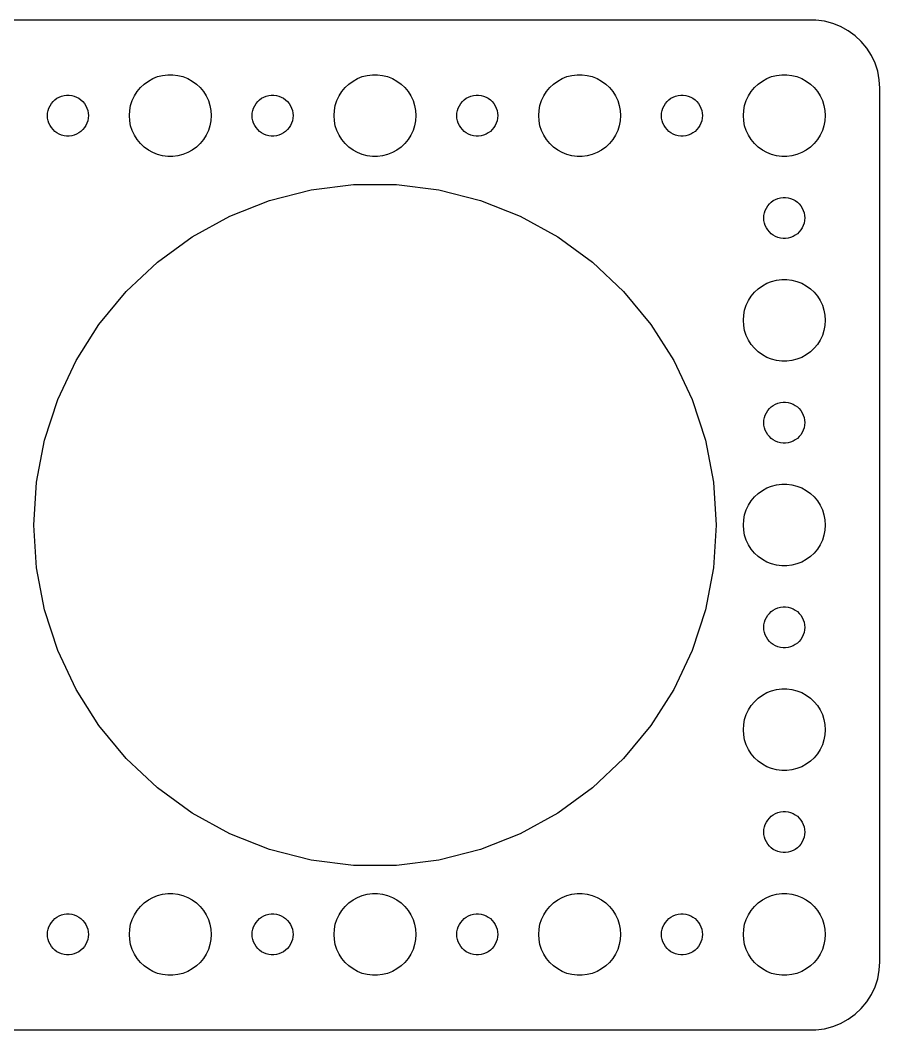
# Model space of a CAD drawing. Header units: metres. Extents: x -120 to 120, y -37 to 37.
# Drawn here: x 56.5 to 119.5, y -37 to 37 of the extents above; entities that cross this region are included whole.
import ezdxf

# ---------------------------------------------------------------- set-up
doc = ezdxf.new("R2010")
doc.units = ezdxf.units.M

msp = doc.modelspace()

# ---------------------------------------------------------------- linework, layer by layer
for p, q in [((114.814, 36.9901), (-114.814, 36.9901)), ((115.437, 36.9114), (114.814, 36.9901)), ((116.045, 36.7553), (115.437, 36.9114)), ((116.629, 36.5241), (116.045, 36.7553)), ((117.179, 36.2216), (116.629, 36.5241)), ((117.687, 35.8526), (117.179, 36.2216)), ((118.145, 35.4227), (117.687, 35.8526)), ((118.545, 34.9389), (118.145, 35.4227)), ((118.882, 34.4088), (118.545, 34.9389)), ((119.149, 33.8406), (118.882, 34.4088)), ((119.343, 33.2434), (119.149, 33.8406)), ((65.8925, 32.533), (66.2227, 32.7145)), ((66.2227, 32.7145), (66.573, 32.8532)), ((66.573, 32.8532), (66.9379, 32.9469)), ((66.9379, 32.9469), (67.3116, 32.9941)), ((67.3116, 32.9941), (67.6884, 32.9941)), ((67.6884, 32.9941), (68.0621, 32.9469)), ((68.0621, 32.9469), (68.427, 32.8532)), ((68.427, 32.8532), (68.7773, 32.7145)), ((68.7773, 32.7145), (69.1075, 32.533)), ((80.8925, 32.533), (81.2227, 32.7145)), ((81.2227, 32.7145), (81.573, 32.8532)), ((81.573, 32.8532), (81.9379, 32.9469)), ((81.9379, 32.9469), (82.3116, 32.9941)), ((82.3116, 32.9941), (82.6884, 32.9941)), ((82.6884, 32.9941), (83.0621, 32.9469)), ((83.0621, 32.9469), (83.427, 32.8532)), ((83.427, 32.8532), (83.7773, 32.7145)), ((83.7773, 32.7145), (84.1075, 32.533)), ((95.8925, 32.533), (96.2227, 32.7145)), ((96.2227, 32.7145), (96.573, 32.8532)), ((96.573, 32.8532), (96.9379, 32.9469)), ((96.9379, 32.9469), (97.3116, 32.9941)), ((97.3116, 32.9941), (97.6884, 32.9941)), ((97.6884, 32.9941), (98.0621, 32.9469)), ((98.0621, 32.9469), (98.427, 32.8532)), ((98.427, 32.8532), (98.7773, 32.7145)), ((98.7773, 32.7145), (99.1075, 32.533)), ((110.893, 32.533), (111.223, 32.7145)), ((111.223, 32.7145), (111.573, 32.8532)), ((111.573, 32.8532), (111.938, 32.9469)), ((111.938, 32.9469), (112.312, 32.9941)), ((112.312, 32.9941), (112.688, 32.9941)), ((112.688, 32.9941), (113.062, 32.9469)), ((113.062, 32.9469), (113.427, 32.8532)), ((113.427, 32.8532), (113.777, 32.7145)), ((113.777, 32.7145), (114.107, 32.533)), ((119.461, 32.6267), (119.343, 33.2434)), ((119.5, 32), (119.461, 32.6267)), ((65.073, 31.7634), (65.3131, 32.0536)), ((65.3131, 32.0536), (65.5877, 32.3115)), ((65.5877, 32.3115), (65.8925, 32.533)), ((69.1075, 32.533), (69.4123, 32.3115)), ((69.4123, 32.3115), (69.6869, 32.0536)), ((69.6869, 32.0536), (69.927, 31.7634)), ((80.073, 31.7634), (80.3131, 32.0536)), ((80.3131, 32.0536), (80.5877, 32.3115)), ((80.5877, 32.3115), (80.8925, 32.533)), ((84.1075, 32.533), (84.4123, 32.3115)), ((84.4123, 32.3115), (84.6869, 32.0536)), ((84.6869, 32.0536), (84.927, 31.7634)), ((95.073, 31.7634), (95.3131, 32.0536)), ((95.3131, 32.0536), (95.5877, 32.3115)), ((95.5877, 32.3115), (95.8925, 32.533)), ((99.1075, 32.533), (99.4123, 32.3115)), ((99.4123, 32.3115), (99.6869, 32.0536)), ((99.6869, 32.0536), (99.927, 31.7634)), ((110.073, 31.7634), (110.313, 32.0536)), ((110.313, 32.0536), (110.588, 32.3115)), ((110.588, 32.3115), (110.893, 32.533)), ((114.107, 32.533), (114.412, 32.3115)), ((114.412, 32.3115), (114.687, 32.0536)), ((114.687, 32.0536), (114.927, 31.7634)), ((119.5, -32), (119.5, 32)), ((58.9065, 31.0268), (59.0439, 31.1558)), ((59.0439, 31.1558), (59.1963, 31.2665)), ((59.1963, 31.2665), (59.3613, 31.3572)), ((59.3613, 31.3572), (59.5365, 31.4266)), ((59.5365, 31.4266), (59.7189, 31.4734)), ((59.7189, 31.4734), (59.9058, 31.497)), ((59.9058, 31.497), (60.0942, 31.497)), ((60.0942, 31.497), (60.2811, 31.4734)), ((60.2811, 31.4734), (60.4635, 31.4266)), ((60.4635, 31.4266), (60.6387, 31.3572)), ((60.6387, 31.3572), (60.8037, 31.2665)), ((60.8037, 31.2665), (60.9561, 31.1558)), ((60.9561, 31.1558), (61.0934, 31.0268)), ((64.5943, 30.7461), (64.7107, 31.1044)), ((64.7107, 31.1044), (64.8711, 31.4453)), ((64.8711, 31.4453), (65.073, 31.7634)), ((69.927, 31.7634), (70.1289, 31.4453)), ((70.1289, 31.4453), (70.2893, 31.1044)), ((70.2893, 31.1044), (70.4057, 30.7461)), ((73.9065, 31.0268), (74.0439, 31.1558)), ((74.0439, 31.1558), (74.1963, 31.2665)), ((74.1963, 31.2665), (74.3613, 31.3572)), ((74.3613, 31.3572), (74.5365, 31.4266)), ((74.5365, 31.4266), (74.7189, 31.4734)), ((74.7189, 31.4734), (74.9058, 31.497)), ((74.9058, 31.497), (75.0942, 31.497)), ((75.0942, 31.497), (75.2811, 31.4734)), ((75.2811, 31.4734), (75.4635, 31.4266)), ((75.4635, 31.4266), (75.6387, 31.3572)), ((75.6387, 31.3572), (75.8037, 31.2665)), ((75.8037, 31.2665), (75.9561, 31.1558)), ((75.9561, 31.1558), (76.0934, 31.0268)), ((79.5943, 30.7461), (79.7107, 31.1044)), ((79.7107, 31.1044), (79.8711, 31.4453)), ((79.8711, 31.4453), (80.073, 31.7634)), ((84.927, 31.7634), (85.1289, 31.4453)), ((85.1289, 31.4453), (85.2893, 31.1044)), ((85.2893, 31.1044), (85.4057, 30.7461)), ((88.9065, 31.0268), (89.0439, 31.1558)), ((89.0439, 31.1558), (89.1963, 31.2665)), ((89.1963, 31.2665), (89.3613, 31.3572)), ((89.3613, 31.3572), (89.5365, 31.4266)), ((89.5365, 31.4266), (89.7189, 31.4734)), ((89.7189, 31.4734), (89.9058, 31.497)), ((89.9058, 31.497), (90.0942, 31.497)), ((90.0942, 31.497), (90.2811, 31.4734)), ((90.2811, 31.4734), (90.4635, 31.4266)), ((90.4635, 31.4266), (90.6387, 31.3572)), ((90.6387, 31.3572), (90.8037, 31.2665)), ((90.8037, 31.2665), (90.9561, 31.1558)), ((90.9561, 31.1558), (91.0934, 31.0268)), ((94.5943, 30.7461), (94.7107, 31.1044)), ((94.7107, 31.1044), (94.8711, 31.4453)), ((94.8711, 31.4453), (95.073, 31.7634)), ((99.927, 31.7634), (100.129, 31.4453)), ((100.129, 31.4453), (100.289, 31.1044)), ((100.289, 31.1044), (100.406, 30.7461)), ((103.907, 31.0268), (104.044, 31.1558)), ((104.044, 31.1558), (104.196, 31.2665)), ((104.196, 31.2665), (104.361, 31.3572)), ((104.361, 31.3572), (104.536, 31.4266)), ((104.536, 31.4266), (104.719, 31.4734)), ((104.719, 31.4734), (104.906, 31.497)), ((104.906, 31.497), (105.094, 31.497)), ((105.094, 31.497), (105.281, 31.4734)), ((105.281, 31.4734), (105.464, 31.4266)), ((105.464, 31.4266), (105.639, 31.3572)), ((105.639, 31.3572), (105.804, 31.2665)), ((105.804, 31.2665), (105.956, 31.1558)), ((105.956, 31.1558), (106.093, 31.0268)), ((109.594, 30.7461), (109.711, 31.1044)), ((109.711, 31.1044), (109.871, 31.4453)), ((109.871, 31.4453), (110.073, 31.7634)), ((114.927, 31.7634), (115.129, 31.4453)), ((115.129, 31.4453), (115.289, 31.1044)), ((115.289, 31.1044), (115.406, 30.7461)), ((58.5118, 30.188), (58.5471, 30.373)), ((58.5471, 30.373), (58.6053, 30.5522)), ((58.6053, 30.5522), (58.6855, 30.7226)), ((58.6855, 30.7226), (58.7865, 30.8817)), ((58.7865, 30.8817), (58.9065, 31.0268)), ((61.0934, 31.0268), (61.2135, 30.8817)), ((61.2135, 30.8817), (61.3145, 30.7226)), ((61.3145, 30.7226), (61.3947, 30.5522)), ((61.3947, 30.5522), (61.4529, 30.373)), ((61.4529, 30.373), (61.4882, 30.188)), ((64.5, 30), (64.5237, 30.376)), ((64.5237, 30.376), (64.5943, 30.7461)), ((70.4057, 30.7461), (70.4763, 30.376)), ((70.4763, 30.376), (70.5, 30)), ((73.5118, 30.188), (73.5471, 30.373)), ((73.5471, 30.373), (73.6053, 30.5522)), ((73.6053, 30.5522), (73.6855, 30.7226)), ((73.6855, 30.7226), (73.7865, 30.8817)), ((73.7865, 30.8817), (73.9065, 31.0268)), ((76.0934, 31.0268), (76.2135, 30.8817)), ((76.2135, 30.8817), (76.3145, 30.7226)), ((76.3145, 30.7226), (76.3947, 30.5522)), ((76.3947, 30.5522), (76.4529, 30.373)), ((76.4529, 30.373), (76.4882, 30.188)), ((79.5, 30), (79.5237, 30.376)), ((79.5237, 30.376), (79.5943, 30.7461)), ((85.4057, 30.7461), (85.4763, 30.376)), ((85.4763, 30.376), (85.5, 30)), ((88.5118, 30.188), (88.5471, 30.373)), ((88.5471, 30.373), (88.6053, 30.5522)), ((88.6053, 30.5522), (88.6855, 30.7226)), ((88.6855, 30.7226), (88.7865, 30.8817)), ((88.7865, 30.8817), (88.9065, 31.0268)), ((91.0934, 31.0268), (91.2135, 30.8817)), ((91.2135, 30.8817), (91.3145, 30.7226)), ((91.3145, 30.7226), (91.3947, 30.5522)), ((91.3947, 30.5522), (91.4529, 30.373)), ((91.4529, 30.373), (91.4882, 30.188)), ((94.5, 30), (94.5237, 30.376)), ((94.5237, 30.376), (94.5943, 30.7461)), ((100.406, 30.7461), (100.476, 30.376)), ((100.476, 30.376), (100.5, 30)), ((103.512, 30.188), (103.547, 30.373)), ((103.547, 30.373), (103.605, 30.5522)), ((103.605, 30.5522), (103.686, 30.7226)), ((103.686, 30.7226), (103.786, 30.8817)), ((103.786, 30.8817), (103.907, 31.0268)), ((106.093, 31.0268), (106.214, 30.8817)), ((106.214, 30.8817), (106.314, 30.7226)), ((106.314, 30.7226), (106.395, 30.5522)), ((106.395, 30.5522), (106.453, 30.373)), ((106.453, 30.373), (106.488, 30.188)), ((109.5, 30), (109.524, 30.376)), ((109.524, 30.376), (109.594, 30.7461)), ((115.406, 30.7461), (115.476, 30.376)), ((115.476, 30.376), (115.5, 30)), ((58.5, 30), (58.5118, 30.188)), ((58.5118, 29.812), (58.5, 30)), ((58.5471, 29.627), (58.5118, 29.812)), ((58.6053, 29.4478), (58.5471, 29.627)), ((61.4529, 29.627), (61.3947, 29.4478)), ((61.4882, 29.812), (61.4529, 29.627)), ((61.4882, 30.188), (61.5, 30)), ((61.5, 30), (61.4882, 29.812)), ((64.5237, 29.624), (64.5, 30)), ((64.5943, 29.2539), (64.5237, 29.624)), ((70.4763, 29.624), (70.4057, 29.2539)), ((70.5, 30), (70.4763, 29.624)), ((73.5, 30), (73.5118, 30.188)), ((73.5118, 29.812), (73.5, 30)), ((73.5471, 29.627), (73.5118, 29.812)), ((73.6053, 29.4478), (73.5471, 29.627)), ((76.4529, 29.627), (76.3947, 29.4478)), ((76.4882, 29.812), (76.4529, 29.627)), ((76.4882, 30.188), (76.5, 30)), ((76.5, 30), (76.4882, 29.812)), ((79.5237, 29.624), (79.5, 30)), ((79.5943, 29.2539), (79.5237, 29.624)), ((85.4763, 29.624), (85.4057, 29.2539)), ((85.5, 30), (85.4763, 29.624)), ((88.5, 30), (88.5118, 30.188)), ((88.5118, 29.812), (88.5, 30)), ((88.5471, 29.627), (88.5118, 29.812)), ((88.6053, 29.4478), (88.5471, 29.627)), ((91.4529, 29.627), (91.3947, 29.4478)), ((91.4882, 29.812), (91.4529, 29.627)), ((91.4882, 30.188), (91.5, 30)), ((91.5, 30), (91.4882, 29.812)), ((94.5237, 29.624), (94.5, 30)), ((94.5943, 29.2539), (94.5237, 29.624)), ((100.476, 29.624), (100.406, 29.2539)), ((100.5, 30), (100.476, 29.624)), ((103.5, 30), (103.512, 30.188)), ((103.512, 29.812), (103.5, 30)), ((103.547, 29.627), (103.512, 29.812)), ((103.605, 29.4478), (103.547, 29.627)), ((106.453, 29.627), (106.395, 29.4478)), ((106.488, 29.812), (106.453, 29.627)), ((106.488, 30.188), (106.5, 30)), ((106.5, 30), (106.488, 29.812)), ((109.524, 29.624), (109.5, 30)), ((109.594, 29.2539), (109.524, 29.624)), ((115.476, 29.624), (115.406, 29.2539)), ((115.5, 30), (115.476, 29.624)), ((58.6855, 29.2774), (58.6053, 29.4478)), ((58.7865, 29.1183), (58.6855, 29.2774)), ((58.9065, 28.9732), (58.7865, 29.1183)), ((59.0439, 28.8442), (58.9065, 28.9732)), ((61.0934, 28.9732), (60.9561, 28.8442)), ((61.2135, 29.1183), (61.0934, 28.9732)), ((61.3145, 29.2774), (61.2135, 29.1183)), ((61.3947, 29.4478), (61.3145, 29.2774)), ((64.7107, 28.8956), (64.5943, 29.2539)), ((64.8711, 28.5547), (64.7107, 28.8956)), ((70.2893, 28.8956), (70.1289, 28.5547)), ((70.4057, 29.2539), (70.2893, 28.8956)), ((73.6855, 29.2774), (73.6053, 29.4478)), ((73.7865, 29.1183), (73.6855, 29.2774)), ((73.9065, 28.9732), (73.7865, 29.1183)), ((74.0439, 28.8442), (73.9065, 28.9732)), ((76.0934, 28.9732), (75.9561, 28.8442)), ((76.2135, 29.1183), (76.0934, 28.9732)), ((76.3145, 29.2774), (76.2135, 29.1183)), ((76.3947, 29.4478), (76.3145, 29.2774)), ((79.7107, 28.8956), (79.5943, 29.2539)), ((79.8711, 28.5547), (79.7107, 28.8956)), ((85.2893, 28.8956), (85.1289, 28.5547)), ((85.4057, 29.2539), (85.2893, 28.8956)), ((88.6855, 29.2774), (88.6053, 29.4478)), ((88.7865, 29.1183), (88.6855, 29.2774)), ((88.9065, 28.9732), (88.7865, 29.1183)), ((89.0439, 28.8442), (88.9065, 28.9732)), ((91.0934, 28.9732), (90.9561, 28.8442)), ((91.2135, 29.1183), (91.0934, 28.9732)), ((91.3145, 29.2774), (91.2135, 29.1183)), ((91.3947, 29.4478), (91.3145, 29.2774)), ((94.7107, 28.8956), (94.5943, 29.2539)), ((94.8711, 28.5547), (94.7107, 28.8956)), ((100.289, 28.8956), (100.129, 28.5547)), ((100.406, 29.2539), (100.289, 28.8956)), ((103.686, 29.2774), (103.605, 29.4478)), ((103.786, 29.1183), (103.686, 29.2774)), ((103.907, 28.9732), (103.786, 29.1183)), ((104.044, 28.8442), (103.907, 28.9732)), ((106.093, 28.9732), (105.956, 28.8442)), ((106.214, 29.1183), (106.093, 28.9732)), ((106.314, 29.2774), (106.214, 29.1183)), ((106.395, 29.4478), (106.314, 29.2774)), ((109.711, 28.8956), (109.594, 29.2539)), ((109.871, 28.5547), (109.711, 28.8956)), ((115.289, 28.8956), (115.129, 28.5547)), ((115.406, 29.2539), (115.289, 28.8956)), ((59.1963, 28.7335), (59.0439, 28.8442)), ((59.3613, 28.6427), (59.1963, 28.7335)), ((59.5365, 28.5734), (59.3613, 28.6427)), ((59.7189, 28.5266), (59.5365, 28.5734)), ((59.9058, 28.503), (59.7189, 28.5266)), ((60.0942, 28.503), (59.9058, 28.503)), ((60.2811, 28.5266), (60.0942, 28.503)), ((60.4635, 28.5734), (60.2811, 28.5266)), ((60.6387, 28.6427), (60.4635, 28.5734)), ((60.8037, 28.7335), (60.6387, 28.6427)), ((60.9561, 28.8442), (60.8037, 28.7335)), ((65.073, 28.2366), (64.8711, 28.5547)), ((65.3131, 27.9464), (65.073, 28.2366)), ((69.927, 28.2366), (69.6869, 27.9464)), ((70.1289, 28.5547), (69.927, 28.2366)), ((74.1963, 28.7335), (74.0439, 28.8442)), ((74.3613, 28.6427), (74.1963, 28.7335)), ((74.5365, 28.5734), (74.3613, 28.6427)), ((74.7189, 28.5266), (74.5365, 28.5734)), ((74.9058, 28.503), (74.7189, 28.5266)), ((75.0942, 28.503), (74.9058, 28.503)), ((75.2811, 28.5266), (75.0942, 28.503)), ((75.4635, 28.5734), (75.2811, 28.5266)), ((75.6387, 28.6427), (75.4635, 28.5734)), ((75.8037, 28.7335), (75.6387, 28.6427)), ((75.9561, 28.8442), (75.8037, 28.7335)), ((80.073, 28.2366), (79.8711, 28.5547)), ((80.3131, 27.9464), (80.073, 28.2366)), ((84.927, 28.2366), (84.6869, 27.9464)), ((85.1289, 28.5547), (84.927, 28.2366)), ((89.1963, 28.7335), (89.0439, 28.8442)), ((89.3613, 28.6427), (89.1963, 28.7335)), ((89.5365, 28.5734), (89.3613, 28.6427)), ((89.7189, 28.5266), (89.5365, 28.5734)), ((89.9058, 28.503), (89.7189, 28.5266)), ((90.0942, 28.503), (89.9058, 28.503)), ((90.2811, 28.5266), (90.0942, 28.503)), ((90.4635, 28.5734), (90.2811, 28.5266)), ((90.6387, 28.6427), (90.4635, 28.5734)), ((90.8037, 28.7335), (90.6387, 28.6427)), ((90.9561, 28.8442), (90.8037, 28.7335)), ((95.073, 28.2366), (94.8711, 28.5547)), ((95.3131, 27.9464), (95.073, 28.2366)), ((99.927, 28.2366), (99.6869, 27.9464)), ((100.129, 28.5547), (99.927, 28.2366)), ((104.196, 28.7335), (104.044, 28.8442)), ((104.361, 28.6427), (104.196, 28.7335)), ((104.536, 28.5734), (104.361, 28.6427)), ((104.719, 28.5266), (104.536, 28.5734)), ((104.906, 28.503), (104.719, 28.5266)), ((105.094, 28.503), (104.906, 28.503)), ((105.281, 28.5266), (105.094, 28.503)), ((105.464, 28.5734), (105.281, 28.5266)), ((105.639, 28.6427), (105.464, 28.5734)), ((105.804, 28.7335), (105.639, 28.6427)), ((105.956, 28.8442), (105.804, 28.7335)), ((110.073, 28.2366), (109.871, 28.5547)), ((110.313, 27.9464), (110.073, 28.2366)), ((114.927, 28.2366), (114.687, 27.9464)), ((115.129, 28.5547), (114.927, 28.2366)), ((65.5877, 27.6884), (65.3131, 27.9464)), ((65.8925, 27.467), (65.5877, 27.6884)), ((66.2227, 27.2855), (65.8925, 27.467)), ((69.1075, 27.467), (68.7773, 27.2855)), ((69.4123, 27.6884), (69.1075, 27.467)), ((69.6869, 27.9464), (69.4123, 27.6884)), ((80.5877, 27.6884), (80.3131, 27.9464)), ((80.8925, 27.467), (80.5877, 27.6884)), ((81.2227, 27.2855), (80.8925, 27.467)), ((84.1075, 27.467), (83.7773, 27.2855)), ((84.4123, 27.6884), (84.1075, 27.467)), ((84.6869, 27.9464), (84.4123, 27.6884)), ((95.5877, 27.6884), (95.3131, 27.9464)), ((95.8925, 27.467), (95.5877, 27.6884)), ((96.2227, 27.2855), (95.8925, 27.467)), ((99.1075, 27.467), (98.7773, 27.2855)), ((99.4123, 27.6884), (99.1075, 27.467)), ((99.6869, 27.9464), (99.4123, 27.6884)), ((110.588, 27.6884), (110.313, 27.9464)), ((110.893, 27.467), (110.588, 27.6884)), ((111.223, 27.2855), (110.893, 27.467)), ((114.107, 27.467), (113.777, 27.2855)), ((114.412, 27.6884), (114.107, 27.467)), ((114.687, 27.9464), (114.412, 27.6884)), ((66.573, 27.1468), (66.2227, 27.2855)), ((66.9379, 27.0531), (66.573, 27.1468)), ((67.3116, 27.0059), (66.9379, 27.0531)), ((67.6884, 27.0059), (67.3116, 27.0059)), ((68.0621, 27.0531), (67.6884, 27.0059)), ((68.427, 27.1468), (68.0621, 27.0531)), ((68.7773, 27.2855), (68.427, 27.1468)), ((81.573, 27.1468), (81.2227, 27.2855)), ((81.9379, 27.0531), (81.573, 27.1468)), ((82.3116, 27.0059), (81.9379, 27.0531)), ((82.6884, 27.0059), (82.3116, 27.0059)), ((83.0621, 27.0531), (82.6884, 27.0059)), ((83.427, 27.1468), (83.0621, 27.0531)), ((83.7773, 27.2855), (83.427, 27.1468)), ((96.573, 27.1468), (96.2227, 27.2855)), ((96.9379, 27.0531), (96.573, 27.1468)), ((97.3116, 27.0059), (96.9379, 27.0531)), ((97.6884, 27.0059), (97.3116, 27.0059)), ((98.0621, 27.0531), (97.6884, 27.0059)), ((98.427, 27.1468), (98.0621, 27.0531)), ((98.7773, 27.2855), (98.427, 27.1468)), ((111.573, 27.1468), (111.223, 27.2855)), ((111.938, 27.0531), (111.573, 27.1468)), ((112.312, 27.0059), (111.938, 27.0531)), ((112.688, 27.0059), (112.312, 27.0059)), ((113.062, 27.0531), (112.688, 27.0059)), ((113.427, 27.1468), (113.062, 27.0531)), ((113.777, 27.2855), (113.427, 27.1468)), ((74.7746, 23.7764), (77.8155, 24.5572)), ((77.8155, 24.5572), (80.9302, 24.9507)), ((80.9302, 24.9507), (84.0698, 24.9507)), ((84.0698, 24.9507), (87.1845, 24.5572)), ((87.1845, 24.5572), (90.2254, 23.7764)), ((71.8555, 22.6207), (74.7746, 23.7764)), ((90.2254, 23.7764), (93.1445, 22.6207)), ((111.544, 23.6558), (111.696, 23.7665)), ((111.696, 23.7665), (111.861, 23.8572)), ((111.861, 23.8572), (112.036, 23.9266)), ((112.036, 23.9266), (112.219, 23.9734)), ((112.219, 23.9734), (112.406, 23.997)), ((112.406, 23.997), (112.594, 23.997)), ((112.594, 23.997), (112.781, 23.9734)), ((112.781, 23.9734), (112.964, 23.9266)), ((112.964, 23.9266), (113.139, 23.8572)), ((113.139, 23.8572), (113.304, 23.7665)), ((113.304, 23.7665), (113.456, 23.6558)), ((111.047, 22.873), (111.105, 23.0522)), ((111.105, 23.0522), (111.186, 23.2226)), ((111.186, 23.2226), (111.286, 23.3817)), ((111.286, 23.3817), (111.407, 23.5268)), ((111.407, 23.5268), (111.544, 23.6558)), ((113.456, 23.6558), (113.593, 23.5268)), ((113.593, 23.5268), (113.714, 23.3817)), ((113.714, 23.3817), (113.814, 23.2226)), ((113.814, 23.2226), (113.895, 23.0522)), ((113.895, 23.0522), (113.953, 22.873)), ((69.1043, 21.1082), (71.8555, 22.6207)), ((93.1445, 22.6207), (95.8957, 21.1082)), ((111, 22.5), (111.012, 22.688)), ((111.012, 22.312), (111, 22.5)), ((111.012, 22.688), (111.047, 22.873)), ((111.047, 22.127), (111.012, 22.312)), ((113.953, 22.873), (113.988, 22.688)), ((113.988, 22.312), (113.953, 22.127)), ((113.988, 22.688), (114, 22.5)), ((114, 22.5), (113.988, 22.312)), ((111.105, 21.9478), (111.047, 22.127)), ((111.186, 21.7774), (111.105, 21.9478)), ((111.286, 21.6183), (111.186, 21.7774)), ((111.407, 21.4732), (111.286, 21.6183)), ((111.544, 21.3442), (111.407, 21.4732)), ((113.593, 21.4732), (113.456, 21.3442)), ((113.714, 21.6183), (113.593, 21.4732)), ((113.814, 21.7774), (113.714, 21.6183)), ((113.895, 21.9478), (113.814, 21.7774)), ((113.953, 22.127), (113.895, 21.9478)), ((66.5644, 19.2628), (69.1043, 21.1082)), ((95.8957, 21.1082), (98.4356, 19.2628)), ((111.696, 21.2335), (111.544, 21.3442)), ((111.861, 21.1427), (111.696, 21.2335)), ((112.036, 21.0734), (111.861, 21.1427)), ((112.219, 21.0266), (112.036, 21.0734)), ((112.406, 21.003), (112.219, 21.0266)), ((112.594, 21.003), (112.406, 21.003)), ((112.781, 21.0266), (112.594, 21.003)), ((112.964, 21.0734), (112.781, 21.0266)), ((113.139, 21.1427), (112.964, 21.0734)), ((113.304, 21.2335), (113.139, 21.1427)), ((113.456, 21.3442), (113.304, 21.2335)), ((64.2758, 17.1137), (66.5644, 19.2628)), ((98.4356, 19.2628), (100.724, 17.1137)), ((111.223, 17.7145), (111.573, 17.8532)), ((111.573, 17.8532), (111.938, 17.9469)), ((111.938, 17.9469), (112.312, 17.9941)), ((112.312, 17.9941), (112.688, 17.9941)), ((112.688, 17.9941), (113.062, 17.9469)), ((113.062, 17.9469), (113.427, 17.8532)), ((113.427, 17.8532), (113.777, 17.7145)), ((62.2746, 14.6946), (64.2758, 17.1137)), ((100.724, 17.1137), (102.725, 14.6946)), ((110.073, 16.7634), (110.313, 17.0536)), ((110.313, 17.0536), (110.588, 17.3115)), ((110.588, 17.3115), (110.893, 17.533)), ((110.893, 17.533), (111.223, 17.7145)), ((113.777, 17.7145), (114.107, 17.533)), ((114.107, 17.533), (114.412, 17.3115)), ((114.412, 17.3115), (114.687, 17.0536)), ((114.687, 17.0536), (114.927, 16.7634)), ((109.711, 16.1044), (109.871, 16.4453)), ((109.871, 16.4453), (110.073, 16.7634)), ((114.927, 16.7634), (115.129, 16.4453)), ((115.129, 16.4453), (115.289, 16.1044)), ((109.524, 15.376), (109.594, 15.7461)), ((109.594, 15.7461), (109.711, 16.1044)), ((115.289, 16.1044), (115.406, 15.7461)), ((115.406, 15.7461), (115.476, 15.376)), ((109.5, 15), (109.524, 15.376)), ((109.524, 14.624), (109.5, 15)), ((115.476, 15.376), (115.5, 15)), ((115.5, 15), (115.476, 14.624)), ((60.5923, 12.0438), (62.2746, 14.6946)), ((102.725, 14.6946), (104.408, 12.0438)), ((109.594, 14.2539), (109.524, 14.624)), ((109.711, 13.8956), (109.594, 14.2539)), ((115.406, 14.2539), (115.289, 13.8956)), ((115.476, 14.624), (115.406, 14.2539)), ((109.871, 13.5547), (109.711, 13.8956)), ((110.073, 13.2366), (109.871, 13.5547)), ((115.129, 13.5547), (114.927, 13.2366)), ((115.289, 13.8956), (115.129, 13.5547)), ((110.313, 12.9464), (110.073, 13.2366)), ((110.588, 12.6884), (110.313, 12.9464)), ((110.893, 12.467), (110.588, 12.6884)), ((114.412, 12.6884), (114.107, 12.467)), ((114.687, 12.9464), (114.412, 12.6884)), ((114.927, 13.2366), (114.687, 12.9464)), ((59.2556, 9.20311), (60.5923, 12.0438)), ((104.408, 12.0438), (105.744, 9.20311)), ((111.223, 12.2855), (110.893, 12.467)), ((111.573, 12.1468), (111.223, 12.2855)), ((111.938, 12.0531), (111.573, 12.1468)), ((112.312, 12.0059), (111.938, 12.0531)), ((112.688, 12.0059), (112.312, 12.0059)), ((113.062, 12.0531), (112.688, 12.0059)), ((113.427, 12.1468), (113.062, 12.0531)), ((113.777, 12.2855), (113.427, 12.1468)), ((114.107, 12.467), (113.777, 12.2855)), ((58.2854, 6.21724), (59.2556, 9.20311)), ((105.744, 9.20311), (106.715, 6.21724)), ((111.861, 8.85724), (112.036, 8.92657)), ((112.036, 8.92657), (112.219, 8.97342)), ((112.219, 8.97342), (112.406, 8.99704)), ((112.406, 8.99704), (112.594, 8.99704)), ((112.594, 8.99704), (112.781, 8.97342)), ((112.781, 8.97342), (112.964, 8.92657)), ((112.964, 8.92657), (113.139, 8.85724)), ((111.105, 8.05219), (111.186, 8.22263)), ((111.186, 8.22263), (111.286, 8.38167)), ((111.286, 8.38167), (111.407, 8.52681)), ((111.407, 8.52681), (111.544, 8.65576)), ((111.544, 8.65576), (111.696, 8.76648)), ((111.696, 8.76648), (111.861, 8.85724)), ((113.139, 8.85724), (113.304, 8.76648)), ((113.304, 8.76648), (113.456, 8.65576)), ((113.456, 8.65576), (113.593, 8.52681)), ((113.593, 8.52681), (113.714, 8.38167)), ((113.714, 8.38167), (113.814, 8.22263)), ((113.814, 8.22263), (113.895, 8.05219)), ((111, 7.5), (111.012, 7.68799)), ((111.012, 7.312), (111, 7.5)), ((111.012, 7.68799), (111.047, 7.87303)), ((111.047, 7.87303), (111.105, 8.05219)), ((113.895, 8.05219), (113.953, 7.87303)), ((113.953, 7.87303), (113.988, 7.68799)), ((113.988, 7.68799), (114, 7.5)), ((114, 7.5), (113.988, 7.312)), ((111.047, 7.12695), (111.012, 7.312)), ((111.105, 6.9478), (111.047, 7.12695)), ((111.186, 6.77736), (111.105, 6.9478)), ((111.286, 6.61832), (111.186, 6.77736)), ((113.814, 6.77736), (113.714, 6.61832)), ((113.895, 6.9478), (113.814, 6.77736)), ((113.953, 7.12695), (113.895, 6.9478)), ((113.988, 7.312), (113.953, 7.12695)), ((57.6971, 3.13332), (58.2854, 6.21724)), ((106.715, 6.21724), (107.303, 3.13332)), ((111.407, 6.47318), (111.286, 6.61832)), ((111.544, 6.34422), (111.407, 6.47318)), ((111.696, 6.23351), (111.544, 6.34422)), ((111.861, 6.14275), (111.696, 6.23351)), ((112.036, 6.07341), (111.861, 6.14275)), ((112.219, 6.02657), (112.036, 6.07341)), ((112.406, 6.00294), (112.219, 6.02657)), ((112.594, 6.00294), (112.406, 6.00294)), ((112.781, 6.02657), (112.594, 6.00294)), ((112.964, 6.07341), (112.781, 6.02657)), ((113.139, 6.14275), (112.964, 6.07341)), ((113.304, 6.23351), (113.139, 6.14275)), ((113.456, 6.34422), (113.304, 6.23351)), ((113.593, 6.47318), (113.456, 6.34422)), ((113.714, 6.61832), (113.593, 6.47318)), ((57.5, 0), (57.6971, 3.13332)), ((107.303, 3.13332), (107.5, 0)), ((111.938, 2.94685), (112.312, 2.99408)), ((112.312, 2.99408), (112.688, 2.99408)), ((112.688, 2.99408), (113.062, 2.94685)), ((110.313, 2.05363), (110.588, 2.31154)), ((110.588, 2.31154), (110.893, 2.53297)), ((110.893, 2.53297), (111.223, 2.71448)), ((111.223, 2.71448), (111.573, 2.85316)), ((111.573, 2.85316), (111.938, 2.94685)), ((113.062, 2.94685), (113.427, 2.85316)), ((113.427, 2.85316), (113.777, 2.71448)), ((113.777, 2.71448), (114.107, 2.53297)), ((114.107, 2.53297), (114.412, 2.31154)), ((114.412, 2.31154), (114.687, 2.05363)), ((109.871, 1.44525), (110.073, 1.76335)), ((110.073, 1.76335), (110.313, 2.05363)), ((114.687, 2.05363), (114.927, 1.76335)), ((114.927, 1.76335), (115.129, 1.44525)), ((109.524, 0.37599), (109.594, 0.74606)), ((109.594, 0.74606), (109.711, 1.10437)), ((109.711, 1.10437), (109.871, 1.44525)), ((115.129, 1.44525), (115.289, 1.10437)), ((115.289, 1.10437), (115.406, 0.74606)), ((115.406, 0.74606), (115.476, 0.37599)), ((57.6971, -3.13332), (57.5, 0)), ((107.5, 0), (107.303, -3.13332)), ((109.5, 0), (109.524, 0.37599)), ((109.524, -0.37599), (109.5, 0)), ((115.476, 0.37599), (115.5, 0)), ((115.5, 0), (115.476, -0.37599)), ((109.594, -0.74606), (109.524, -0.37599)), ((115.476, -0.37599), (115.406, -0.74606)), ((109.711, -1.10437), (109.594, -0.74606)), ((109.871, -1.44525), (109.711, -1.10437)), ((110.073, -1.76335), (109.871, -1.44525)), ((115.129, -1.44525), (114.927, -1.76335)), ((115.289, -1.10437), (115.129, -1.44525)), ((115.406, -0.74606), (115.289, -1.10437)), ((110.313, -2.05363), (110.073, -1.76335)), ((110.588, -2.31154), (110.313, -2.05363)), ((114.687, -2.05363), (114.412, -2.31154)), ((114.927, -1.76335), (114.687, -2.05363)), ((110.893, -2.53297), (110.588, -2.31154)), ((111.223, -2.71448), (110.893, -2.53297)), ((111.573, -2.85316), (111.223, -2.71448)), ((111.938, -2.94685), (111.573, -2.85316)), ((112.312, -2.99408), (111.938, -2.94685)), ((113.062, -2.94685), (112.688, -2.99408)), ((113.427, -2.85316), (113.062, -2.94685)), ((113.777, -2.71448), (113.427, -2.85316)), ((114.107, -2.53297), (113.777, -2.71448)), ((114.412, -2.31154), (114.107, -2.53297)), ((58.2854, -6.21724), (57.6971, -3.13332)), ((107.303, -3.13332), (106.715, -6.21724)), ((112.688, -2.99408), (112.312, -2.99408)), ((59.2556, -9.20311), (58.2854, -6.21724)), ((106.715, -6.21724), (105.744, -9.20311)), ((111.186, -6.77736), (111.286, -6.61832)), ((111.286, -6.61832), (111.407, -6.47318)), ((111.407, -6.47318), (111.544, -6.34422)), ((111.544, -6.34422), (111.696, -6.23351)), ((111.696, -6.23351), (111.861, -6.14275)), ((111.861, -6.14275), (112.036, -6.07341)), ((112.036, -6.07341), (112.219, -6.02657)), ((112.219, -6.02657), (112.406, -6.00294)), ((112.406, -6.00294), (112.594, -6.00294)), ((112.594, -6.00294), (112.781, -6.02657)), ((112.781, -6.02657), (112.964, -6.07341)), ((112.964, -6.07341), (113.139, -6.14275)), ((113.139, -6.14275), (113.304, -6.23351)), ((113.304, -6.23351), (113.456, -6.34422)), ((113.456, -6.34422), (113.593, -6.47318)), ((113.593, -6.47318), (113.714, -6.61832)), ((113.714, -6.61832), (113.814, -6.77736)), ((111, -7.5), (111.012, -7.312)), ((111.012, -7.312), (111.047, -7.12695)), ((111.047, -7.12695), (111.105, -6.9478)), ((111.105, -6.9478), (111.186, -6.77736)), ((113.814, -6.77736), (113.895, -6.9478)), ((113.895, -6.9478), (113.953, -7.12695)), ((113.953, -7.12695), (113.988, -7.312)), ((113.988, -7.312), (114, -7.5)), ((111.012, -7.68799), (111, -7.5)), ((111.047, -7.87303), (111.012, -7.68799)), ((111.105, -8.05219), (111.047, -7.87303)), ((111.186, -8.22263), (111.105, -8.05219)), ((113.895, -8.05219), (113.814, -8.22263)), ((113.953, -7.87303), (113.895, -8.05219)), ((113.988, -7.68799), (113.953, -7.87303)), ((114, -7.5), (113.988, -7.68799)), ((111.286, -8.38167), (111.186, -8.22263)), ((111.407, -8.52681), (111.286, -8.38167)), ((111.544, -8.65576), (111.407, -8.52681)), ((111.696, -8.76648), (111.544, -8.65576)), ((111.861, -8.85724), (111.696, -8.76648)), ((112.036, -8.92657), (111.861, -8.85724)), ((113.139, -8.85724), (112.964, -8.92657)), ((113.304, -8.76648), (113.139, -8.85724)), ((113.456, -8.65576), (113.304, -8.76648)), ((113.593, -8.52681), (113.456, -8.65576)), ((113.714, -8.38167), (113.593, -8.52681)), ((113.814, -8.22263), (113.714, -8.38167)), ((60.5923, -12.0438), (59.2556, -9.20311)), ((105.744, -9.20311), (104.408, -12.0438)), ((112.219, -8.97342), (112.036, -8.92657)), ((112.406, -8.99704), (112.219, -8.97342)), ((112.594, -8.99704), (112.406, -8.99704)), ((112.781, -8.97342), (112.594, -8.99704)), ((112.964, -8.92657), (112.781, -8.97342)), ((62.2746, -14.6946), (60.5923, -12.0438)), ((104.408, -12.0438), (102.725, -14.6946)), ((110.588, -12.6884), (110.893, -12.467)), ((110.893, -12.467), (111.223, -12.2855)), ((111.223, -12.2855), (111.573, -12.1468)), ((111.573, -12.1468), (111.938, -12.0531)), ((111.938, -12.0531), (112.312, -12.0059)), ((112.312, -12.0059), (112.688, -12.0059)), ((112.688, -12.0059), (113.062, -12.0531)), ((113.062, -12.0531), (113.427, -12.1468)), ((113.427, -12.1468), (113.777, -12.2855)), ((113.777, -12.2855), (114.107, -12.467)), ((114.107, -12.467), (114.412, -12.6884)), ((109.871, -13.5547), (110.073, -13.2366)), ((110.073, -13.2366), (110.313, -12.9464)), ((110.313, -12.9464), (110.588, -12.6884)), ((114.412, -12.6884), (114.687, -12.9464)), ((114.687, -12.9464), (114.927, -13.2366)), ((114.927, -13.2366), (115.129, -13.5547)), ((109.594, -14.2539), (109.711, -13.8956)), ((109.711, -13.8956), (109.871, -13.5547)), ((115.129, -13.5547), (115.289, -13.8956)), ((115.289, -13.8956), (115.406, -14.2539)), ((64.2758, -17.1137), (62.2746, -14.6946)), ((102.725, -14.6946), (100.724, -17.1137)), ((109.5, -15), (109.524, -14.624)), ((109.524, -14.624), (109.594, -14.2539)), ((115.406, -14.2539), (115.476, -14.624)), ((115.476, -14.624), (115.5, -15)), ((109.524, -15.376), (109.5, -15)), ((109.594, -15.7461), (109.524, -15.376)), ((115.476, -15.376), (115.406, -15.7461)), ((115.5, -15), (115.476, -15.376)), ((109.711, -16.1044), (109.594, -15.7461)), ((109.871, -16.4453), (109.711, -16.1044)), ((115.289, -16.1044), (115.129, -16.4453)), ((115.406, -15.7461), (115.289, -16.1044)), ((110.073, -16.7634), (109.871, -16.4453)), ((110.313, -17.0536), (110.073, -16.7634)), ((114.927, -16.7634), (114.687, -17.0536)), ((115.129, -16.4453), (114.927, -16.7634)), ((66.5644, -19.2628), (64.2758, -17.1137)), ((100.724, -17.1137), (98.4356, -19.2628)), ((110.588, -17.3115), (110.313, -17.0536)), ((110.893, -17.533), (110.588, -17.3115)), ((111.223, -17.7145), (110.893, -17.533)), ((111.573, -17.8532), (111.223, -17.7145)), ((113.777, -17.7145), (113.427, -17.8532)), ((114.107, -17.533), (113.777, -17.7145)), ((114.412, -17.3115), (114.107, -17.533)), ((114.687, -17.0536), (114.412, -17.3115)), ((111.938, -17.9469), (111.573, -17.8532)), ((112.312, -17.9941), (111.938, -17.9469)), ((112.688, -17.9941), (112.312, -17.9941)), ((113.062, -17.9469), (112.688, -17.9941)), ((113.427, -17.8532), (113.062, -17.9469)), ((69.1043, -21.1082), (66.5644, -19.2628)), ((98.4356, -19.2628), (95.8957, -21.1082)), ((71.8555, -22.6207), (69.1043, -21.1082)), ((95.8957, -21.1082), (93.1445, -22.6207)), ((111.407, -21.4732), (111.544, -21.3442)), ((111.544, -21.3442), (111.696, -21.2335)), ((111.696, -21.2335), (111.861, -21.1427)), ((111.861, -21.1427), (112.036, -21.0734)), ((112.036, -21.0734), (112.219, -21.0266)), ((112.219, -21.0266), (112.406, -21.003)), ((112.406, -21.003), (112.594, -21.003)), ((112.594, -21.003), (112.781, -21.0266)), ((112.781, -21.0266), (112.964, -21.0734)), ((112.964, -21.0734), (113.139, -21.1427)), ((113.139, -21.1427), (113.304, -21.2335)), ((113.304, -21.2335), (113.456, -21.3442)), ((113.456, -21.3442), (113.593, -21.4732)), ((111.012, -22.312), (111.047, -22.127)), ((111.047, -22.127), (111.105, -21.9478)), ((111.105, -21.9478), (111.186, -21.7774)), ((111.186, -21.7774), (111.286, -21.6183)), ((111.286, -21.6183), (111.407, -21.4732)), ((113.593, -21.4732), (113.714, -21.6183)), ((113.714, -21.6183), (113.814, -21.7774)), ((113.814, -21.7774), (113.895, -21.9478)), ((113.895, -21.9478), (113.953, -22.127)), ((113.953, -22.127), (113.988, -22.312)), ((74.7746, -23.7764), (71.8555, -22.6207)), ((93.1445, -22.6207), (90.2254, -23.7764)), ((111, -22.5), (111.012, -22.312)), ((111.012, -22.688), (111, -22.5)), ((111.047, -22.873), (111.012, -22.688)), ((111.105, -23.0522), (111.047, -22.873)), ((113.953, -22.873), (113.895, -23.0522)), ((113.988, -22.688), (113.953, -22.873)), ((113.988, -22.312), (114, -22.5)), ((114, -22.5), (113.988, -22.688)), ((111.186, -23.2226), (111.105, -23.0522)), ((111.286, -23.3817), (111.186, -23.2226)), ((111.407, -23.5268), (111.286, -23.3817)), ((111.544, -23.6558), (111.407, -23.5268)), ((111.696, -23.7665), (111.544, -23.6558)), ((113.456, -23.6558), (113.304, -23.7665)), ((113.593, -23.5268), (113.456, -23.6558)), ((113.714, -23.3817), (113.593, -23.5268)), ((113.814, -23.2226), (113.714, -23.3817)), ((113.895, -23.0522), (113.814, -23.2226)), ((77.8155, -24.5572), (74.7746, -23.7764)), ((90.2254, -23.7764), (87.1845, -24.5572)), ((111.861, -23.8572), (111.696, -23.7665)), ((112.036, -23.9266), (111.861, -23.8572)), ((112.219, -23.9734), (112.036, -23.9266)), ((112.406, -23.997), (112.219, -23.9734)), ((112.594, -23.997), (112.406, -23.997)), ((112.781, -23.9734), (112.594, -23.997)), ((112.964, -23.9266), (112.781, -23.9734)), ((113.139, -23.8572), (112.964, -23.9266)), ((113.304, -23.7665), (113.139, -23.8572)), ((80.9302, -24.9507), (77.8155, -24.5572)), ((84.0698, -24.9507), (80.9302, -24.9507)), ((87.1845, -24.5572), (84.0698, -24.9507)), ((65.8925, -27.467), (66.2227, -27.2855)), ((66.2227, -27.2855), (66.573, -27.1468)), ((66.573, -27.1468), (66.9379, -27.0531)), ((66.9379, -27.0531), (67.3116, -27.0059)), ((67.3116, -27.0059), (67.6884, -27.0059)), ((67.6884, -27.0059), (68.0621, -27.0531)), ((68.0621, -27.0531), (68.427, -27.1468)), ((68.427, -27.1468), (68.7773, -27.2855)), ((68.7773, -27.2855), (69.1075, -27.467)), ((80.8925, -27.467), (81.2227, -27.2855)), ((81.2227, -27.2855), (81.573, -27.1468)), ((81.573, -27.1468), (81.9379, -27.0531)), ((81.9379, -27.0531), (82.3116, -27.0059)), ((82.3116, -27.0059), (82.6884, -27.0059)), ((82.6884, -27.0059), (83.0621, -27.0531)), ((83.0621, -27.0531), (83.427, -27.1468)), ((83.427, -27.1468), (83.7773, -27.2855)), ((83.7773, -27.2855), (84.1075, -27.467)), ((95.8925, -27.467), (96.2227, -27.2855)), ((96.2227, -27.2855), (96.573, -27.1468)), ((96.573, -27.1468), (96.9379, -27.0531)), ((96.9379, -27.0531), (97.3116, -27.0059)), ((97.3116, -27.0059), (97.6884, -27.0059)), ((97.6884, -27.0059), (98.0621, -27.0531)), ((98.0621, -27.0531), (98.427, -27.1468)), ((98.427, -27.1468), (98.7773, -27.2855)), ((98.7773, -27.2855), (99.1075, -27.467)), ((110.893, -27.467), (111.223, -27.2855)), ((111.223, -27.2855), (111.573, -27.1468)), ((111.573, -27.1468), (111.938, -27.0531)), ((111.938, -27.0531), (112.312, -27.0059)), ((112.312, -27.0059), (112.688, -27.0059)), ((112.688, -27.0059), (113.062, -27.0531)), ((113.062, -27.0531), (113.427, -27.1468)), ((113.427, -27.1468), (113.777, -27.2855)), ((113.777, -27.2855), (114.107, -27.467)), ((65.073, -28.2366), (65.3131, -27.9464)), ((65.3131, -27.9464), (65.5877, -27.6884)), ((65.5877, -27.6884), (65.8925, -27.467)), ((69.1075, -27.467), (69.4123, -27.6884)), ((69.4123, -27.6884), (69.6869, -27.9464)), ((69.6869, -27.9464), (69.927, -28.2366)), ((80.073, -28.2366), (80.3131, -27.9464)), ((80.3131, -27.9464), (80.5877, -27.6884)), ((80.5877, -27.6884), (80.8925, -27.467)), ((84.1075, -27.467), (84.4123, -27.6884)), ((84.4123, -27.6884), (84.6869, -27.9464)), ((84.6869, -27.9464), (84.927, -28.2366)), ((95.073, -28.2366), (95.3131, -27.9464)), ((95.3131, -27.9464), (95.5877, -27.6884)), ((95.5877, -27.6884), (95.8925, -27.467)), ((99.1075, -27.467), (99.4123, -27.6884)), ((99.4123, -27.6884), (99.6869, -27.9464)), ((99.6869, -27.9464), (99.927, -28.2366)), ((110.073, -28.2366), (110.313, -27.9464)), ((110.313, -27.9464), (110.588, -27.6884)), ((110.588, -27.6884), (110.893, -27.467)), ((114.107, -27.467), (114.412, -27.6884)), ((114.412, -27.6884), (114.687, -27.9464)), ((114.687, -27.9464), (114.927, -28.2366)), ((58.9065, -28.9732), (59.0439, -28.8442)), ((59.0439, -28.8442), (59.1963, -28.7335)), ((59.1963, -28.7335), (59.3613, -28.6427)), ((59.3613, -28.6427), (59.5365, -28.5734)), ((59.5365, -28.5734), (59.7189, -28.5266)), ((59.7189, -28.5266), (59.9058, -28.503)), ((59.9058, -28.503), (60.0942, -28.503)), ((60.0942, -28.503), (60.2811, -28.5266)), ((60.2811, -28.5266), (60.4635, -28.5734)), ((60.4635, -28.5734), (60.6387, -28.6427)), ((60.6387, -28.6427), (60.8037, -28.7335)), ((60.8037, -28.7335), (60.9561, -28.8442)), ((60.9561, -28.8442), (61.0934, -28.9732)), ((64.7107, -28.8956), (64.8711, -28.5547)), ((64.8711, -28.5547), (65.073, -28.2366)), ((69.927, -28.2366), (70.1289, -28.5547)), ((70.1289, -28.5547), (70.2893, -28.8956)), ((73.9065, -28.9732), (74.0439, -28.8442)), ((74.0439, -28.8442), (74.1963, -28.7335)), ((74.1963, -28.7335), (74.3613, -28.6427)), ((74.3613, -28.6427), (74.5365, -28.5734)), ((74.5365, -28.5734), (74.7189, -28.5266)), ((74.7189, -28.5266), (74.9058, -28.503)), ((74.9058, -28.503), (75.0942, -28.503)), ((75.0942, -28.503), (75.2811, -28.5266)), ((75.2811, -28.5266), (75.4635, -28.5734)), ((75.4635, -28.5734), (75.6387, -28.6427)), ((75.6387, -28.6427), (75.8037, -28.7335)), ((75.8037, -28.7335), (75.9561, -28.8442)), ((75.9561, -28.8442), (76.0934, -28.9732)), ((79.7107, -28.8956), (79.8711, -28.5547)), ((79.8711, -28.5547), (80.073, -28.2366)), ((84.927, -28.2366), (85.1289, -28.5547)), ((85.1289, -28.5547), (85.2893, -28.8956)), ((88.9065, -28.9732), (89.0439, -28.8442)), ((89.0439, -28.8442), (89.1963, -28.7335)), ((89.1963, -28.7335), (89.3613, -28.6427)), ((89.3613, -28.6427), (89.5365, -28.5734)), ((89.5365, -28.5734), (89.7189, -28.5266)), ((89.7189, -28.5266), (89.9058, -28.503)), ((89.9058, -28.503), (90.0942, -28.503)), ((90.0942, -28.503), (90.2811, -28.5266)), ((90.2811, -28.5266), (90.4635, -28.5734)), ((90.4635, -28.5734), (90.6387, -28.6427)), ((90.6387, -28.6427), (90.8037, -28.7335)), ((90.8037, -28.7335), (90.9561, -28.8442)), ((90.9561, -28.8442), (91.0934, -28.9732)), ((94.7107, -28.8956), (94.8711, -28.5547)), ((94.8711, -28.5547), (95.073, -28.2366)), ((99.927, -28.2366), (100.129, -28.5547)), ((100.129, -28.5547), (100.289, -28.8956)), ((103.907, -28.9732), (104.044, -28.8442)), ((104.044, -28.8442), (104.196, -28.7335)), ((104.196, -28.7335), (104.361, -28.6427)), ((104.361, -28.6427), (104.536, -28.5734)), ((104.536, -28.5734), (104.719, -28.5266)), ((104.719, -28.5266), (104.906, -28.503)), ((104.906, -28.503), (105.094, -28.503)), ((105.094, -28.503), (105.281, -28.5266)), ((105.281, -28.5266), (105.464, -28.5734)), ((105.464, -28.5734), (105.639, -28.6427)), ((105.639, -28.6427), (105.804, -28.7335)), ((105.804, -28.7335), (105.956, -28.8442)), ((105.956, -28.8442), (106.093, -28.9732)), ((109.711, -28.8956), (109.871, -28.5547)), ((109.871, -28.5547), (110.073, -28.2366)), ((114.927, -28.2366), (115.129, -28.5547)), ((115.129, -28.5547), (115.289, -28.8956)), ((58.5471, -29.627), (58.6053, -29.4478)), ((58.6053, -29.4478), (58.6855, -29.2774)), ((58.6855, -29.2774), (58.7865, -29.1183)), ((58.7865, -29.1183), (58.9065, -28.9732)), ((61.0934, -28.9732), (61.2135, -29.1183)), ((61.2135, -29.1183), (61.3145, -29.2774)), ((61.3145, -29.2774), (61.3947, -29.4478)), ((61.3947, -29.4478), (61.4529, -29.627)), ((64.5237, -29.624), (64.5943, -29.2539)), ((64.5943, -29.2539), (64.7107, -28.8956)), ((70.2893, -28.8956), (70.4057, -29.2539)), ((70.4057, -29.2539), (70.4763, -29.624)), ((73.5471, -29.627), (73.6053, -29.4478)), ((73.6053, -29.4478), (73.6855, -29.2774)), ((73.6855, -29.2774), (73.7865, -29.1183)), ((73.7865, -29.1183), (73.9065, -28.9732)), ((76.0934, -28.9732), (76.2135, -29.1183)), ((76.2135, -29.1183), (76.3145, -29.2774)), ((76.3145, -29.2774), (76.3947, -29.4478)), ((76.3947, -29.4478), (76.4529, -29.627)), ((79.5237, -29.624), (79.5943, -29.2539)), ((79.5943, -29.2539), (79.7107, -28.8956)), ((85.2893, -28.8956), (85.4057, -29.2539)), ((85.4057, -29.2539), (85.4763, -29.624)), ((88.5471, -29.627), (88.6053, -29.4478)), ((88.6053, -29.4478), (88.6855, -29.2774)), ((88.6855, -29.2774), (88.7865, -29.1183)), ((88.7865, -29.1183), (88.9065, -28.9732)), ((91.0934, -28.9732), (91.2135, -29.1183)), ((91.2135, -29.1183), (91.3145, -29.2774)), ((91.3145, -29.2774), (91.3947, -29.4478)), ((91.3947, -29.4478), (91.4529, -29.627)), ((94.5237, -29.624), (94.5943, -29.2539)), ((94.5943, -29.2539), (94.7107, -28.8956)), ((100.289, -28.8956), (100.406, -29.2539)), ((100.406, -29.2539), (100.476, -29.624)), ((103.547, -29.627), (103.605, -29.4478)), ((103.605, -29.4478), (103.686, -29.2774)), ((103.686, -29.2774), (103.786, -29.1183)), ((103.786, -29.1183), (103.907, -28.9732)), ((106.093, -28.9732), (106.214, -29.1183)), ((106.214, -29.1183), (106.314, -29.2774)), ((106.314, -29.2774), (106.395, -29.4478)), ((106.395, -29.4478), (106.453, -29.627)), ((109.524, -29.624), (109.594, -29.2539)), ((109.594, -29.2539), (109.711, -28.8956)), ((115.289, -28.8956), (115.406, -29.2539)), ((115.406, -29.2539), (115.476, -29.624)), ((58.5, -30), (58.5118, -29.812)), ((58.5118, -30.188), (58.5, -30)), ((58.5118, -29.812), (58.5471, -29.627)), ((58.5471, -30.373), (58.5118, -30.188)), ((61.4529, -29.627), (61.4882, -29.812)), ((61.4882, -30.188), (61.4529, -30.373)), ((61.4882, -29.812), (61.5, -30)), ((61.5, -30), (61.4882, -30.188)), ((64.5, -30), (64.5237, -29.624)), ((64.5237, -30.376), (64.5, -30)), ((70.4763, -29.624), (70.5, -30)), ((70.5, -30), (70.4763, -30.376)), ((73.5, -30), (73.5118, -29.812)), ((73.5118, -30.188), (73.5, -30)), ((73.5118, -29.812), (73.5471, -29.627)), ((73.5471, -30.373), (73.5118, -30.188)), ((76.4529, -29.627), (76.4882, -29.812)), ((76.4882, -30.188), (76.4529, -30.373)), ((76.4882, -29.812), (76.5, -30)), ((76.5, -30), (76.4882, -30.188)), ((79.5, -30), (79.5237, -29.624)), ((79.5237, -30.376), (79.5, -30)), ((85.4763, -29.624), (85.5, -30)), ((85.5, -30), (85.4763, -30.376)), ((88.5, -30), (88.5118, -29.812)), ((88.5118, -30.188), (88.5, -30)), ((88.5118, -29.812), (88.5471, -29.627)), ((88.5471, -30.373), (88.5118, -30.188)), ((91.4529, -29.627), (91.4882, -29.812)), ((91.4882, -30.188), (91.4529, -30.373)), ((91.4882, -29.812), (91.5, -30)), ((91.5, -30), (91.4882, -30.188)), ((94.5, -30), (94.5237, -29.624)), ((94.5237, -30.376), (94.5, -30)), ((100.476, -29.624), (100.5, -30)), ((100.5, -30), (100.476, -30.376)), ((103.5, -30), (103.512, -29.812)), ((103.512, -30.188), (103.5, -30)), ((103.512, -29.812), (103.547, -29.627)), ((103.547, -30.373), (103.512, -30.188)), ((106.453, -29.627), (106.488, -29.812)), ((106.488, -30.188), (106.453, -30.373)), ((106.488, -29.812), (106.5, -30)), ((106.5, -30), (106.488, -30.188)), ((109.5, -30), (109.524, -29.624)), ((109.524, -30.376), (109.5, -30)), ((115.476, -29.624), (115.5, -30)), ((115.5, -30), (115.476, -30.376)), ((58.6053, -30.5522), (58.5471, -30.373)), ((58.6855, -30.7226), (58.6053, -30.5522)), ((58.7865, -30.8817), (58.6855, -30.7226)), ((58.9065, -31.0268), (58.7865, -30.8817)), ((59.0439, -31.1558), (58.9065, -31.0268)), ((61.0934, -31.0268), (60.9561, -31.1558)), ((61.2135, -30.8817), (61.0934, -31.0268)), ((61.3145, -30.7226), (61.2135, -30.8817)), ((61.3947, -30.5522), (61.3145, -30.7226)), ((61.4529, -30.373), (61.3947, -30.5522)), ((64.5943, -30.7461), (64.5237, -30.376)), ((64.7107, -31.1044), (64.5943, -30.7461)), ((70.4057, -30.7461), (70.2893, -31.1044)), ((70.4763, -30.376), (70.4057, -30.7461)), ((73.6053, -30.5522), (73.5471, -30.373)), ((73.6855, -30.7226), (73.6053, -30.5522)), ((73.7865, -30.8817), (73.6855, -30.7226)), ((73.9065, -31.0268), (73.7865, -30.8817)), ((74.0439, -31.1558), (73.9065, -31.0268)), ((76.0934, -31.0268), (75.9561, -31.1558)), ((76.2135, -30.8817), (76.0934, -31.0268)), ((76.3145, -30.7226), (76.2135, -30.8817)), ((76.3947, -30.5522), (76.3145, -30.7226)), ((76.4529, -30.373), (76.3947, -30.5522)), ((79.5943, -30.7461), (79.5237, -30.376)), ((79.7107, -31.1044), (79.5943, -30.7461)), ((85.4057, -30.7461), (85.2893, -31.1044)), ((85.4763, -30.376), (85.4057, -30.7461)), ((88.6053, -30.5522), (88.5471, -30.373)), ((88.6855, -30.7226), (88.6053, -30.5522)), ((88.7865, -30.8817), (88.6855, -30.7226)), ((88.9065, -31.0268), (88.7865, -30.8817)), ((89.0439, -31.1558), (88.9065, -31.0268)), ((91.0934, -31.0268), (90.9561, -31.1558)), ((91.2135, -30.8817), (91.0934, -31.0268)), ((91.3145, -30.7226), (91.2135, -30.8817)), ((91.3947, -30.5522), (91.3145, -30.7226)), ((91.4529, -30.373), (91.3947, -30.5522)), ((94.5943, -30.7461), (94.5237, -30.376)), ((94.7107, -31.1044), (94.5943, -30.7461)), ((100.406, -30.7461), (100.289, -31.1044)), ((100.476, -30.376), (100.406, -30.7461)), ((103.605, -30.5522), (103.547, -30.373)), ((103.686, -30.7226), (103.605, -30.5522)), ((103.786, -30.8817), (103.686, -30.7226)), ((103.907, -31.0268), (103.786, -30.8817)), ((104.044, -31.1558), (103.907, -31.0268)), ((106.093, -31.0268), (105.956, -31.1558)), ((106.214, -30.8817), (106.093, -31.0268)), ((106.314, -30.7226), (106.214, -30.8817)), ((106.395, -30.5522), (106.314, -30.7226)), ((106.453, -30.373), (106.395, -30.5522)), ((109.594, -30.7461), (109.524, -30.376)), ((109.711, -31.1044), (109.594, -30.7461)), ((115.406, -30.7461), (115.289, -31.1044)), ((115.476, -30.376), (115.406, -30.7461)), ((59.1963, -31.2665), (59.0439, -31.1558)), ((59.3613, -31.3572), (59.1963, -31.2665)), ((59.5365, -31.4266), (59.3613, -31.3572)), ((59.7189, -31.4734), (59.5365, -31.4266)), ((59.9058, -31.497), (59.7189, -31.4734)), ((60.0942, -31.497), (59.9058, -31.497)), ((60.2811, -31.4734), (60.0942, -31.497)), ((60.4635, -31.4266), (60.2811, -31.4734)), ((60.6387, -31.3572), (60.4635, -31.4266)), ((60.8037, -31.2665), (60.6387, -31.3572)), ((60.9561, -31.1558), (60.8037, -31.2665)), ((64.8711, -31.4453), (64.7107, -31.1044)), ((65.073, -31.7634), (64.8711, -31.4453)), ((65.3131, -32.0536), (65.073, -31.7634)), ((69.927, -31.7634), (69.6869, -32.0536)), ((70.1289, -31.4453), (69.927, -31.7634)), ((70.2893, -31.1044), (70.1289, -31.4453)), ((74.1963, -31.2665), (74.0439, -31.1558)), ((74.3613, -31.3572), (74.1963, -31.2665)), ((74.5365, -31.4266), (74.3613, -31.3572)), ((74.7189, -31.4734), (74.5365, -31.4266)), ((74.9058, -31.497), (74.7189, -31.4734)), ((75.0942, -31.497), (74.9058, -31.497)), ((75.2811, -31.4734), (75.0942, -31.497)), ((75.4635, -31.4266), (75.2811, -31.4734)), ((75.6387, -31.3572), (75.4635, -31.4266)), ((75.8037, -31.2665), (75.6387, -31.3572)), ((75.9561, -31.1558), (75.8037, -31.2665)), ((79.8711, -31.4453), (79.7107, -31.1044)), ((80.073, -31.7634), (79.8711, -31.4453)), ((80.3131, -32.0536), (80.073, -31.7634)), ((84.927, -31.7634), (84.6869, -32.0536)), ((85.1289, -31.4453), (84.927, -31.7634)), ((85.2893, -31.1044), (85.1289, -31.4453)), ((89.1963, -31.2665), (89.0439, -31.1558)), ((89.3613, -31.3572), (89.1963, -31.2665)), ((89.5365, -31.4266), (89.3613, -31.3572)), ((89.7189, -31.4734), (89.5365, -31.4266)), ((89.9058, -31.497), (89.7189, -31.4734)), ((90.0942, -31.497), (89.9058, -31.497)), ((90.2811, -31.4734), (90.0942, -31.497)), ((90.4635, -31.4266), (90.2811, -31.4734)), ((90.6387, -31.3572), (90.4635, -31.4266)), ((90.8037, -31.2665), (90.6387, -31.3572)), ((90.9561, -31.1558), (90.8037, -31.2665)), ((94.8711, -31.4453), (94.7107, -31.1044)), ((95.073, -31.7634), (94.8711, -31.4453)), ((95.3131, -32.0536), (95.073, -31.7634)), ((99.927, -31.7634), (99.6869, -32.0536)), ((100.129, -31.4453), (99.927, -31.7634)), ((100.289, -31.1044), (100.129, -31.4453)), ((104.196, -31.2665), (104.044, -31.1558)), ((104.361, -31.3572), (104.196, -31.2665)), ((104.536, -31.4266), (104.361, -31.3572)), ((104.719, -31.4734), (104.536, -31.4266)), ((104.906, -31.497), (104.719, -31.4734)), ((105.094, -31.497), (104.906, -31.497)), ((105.281, -31.4734), (105.094, -31.497)), ((105.464, -31.4266), (105.281, -31.4734)), ((105.639, -31.3572), (105.464, -31.4266)), ((105.804, -31.2665), (105.639, -31.3572)), ((105.956, -31.1558), (105.804, -31.2665)), ((109.871, -31.4453), (109.711, -31.1044)), ((110.073, -31.7634), (109.871, -31.4453)), ((110.313, -32.0536), (110.073, -31.7634)), ((114.927, -31.7634), (114.687, -32.0536)), ((115.129, -31.4453), (114.927, -31.7634)), ((115.289, -31.1044), (115.129, -31.4453)), ((65.5877, -32.3115), (65.3131, -32.0536)), ((65.8925, -32.533), (65.5877, -32.3115)), ((66.2227, -32.7145), (65.8925, -32.533)), ((69.1075, -32.533), (68.7773, -32.7145)), ((69.4123, -32.3115), (69.1075, -32.533)), ((69.6869, -32.0536), (69.4123, -32.3115)), ((80.5877, -32.3115), (80.3131, -32.0536)), ((80.8925, -32.533), (80.5877, -32.3115)), ((81.2227, -32.7145), (80.8925, -32.533)), ((84.1075, -32.533), (83.7773, -32.7145)), ((84.4123, -32.3115), (84.1075, -32.533)), ((84.6869, -32.0536), (84.4123, -32.3115)), ((95.5877, -32.3115), (95.3131, -32.0536)), ((95.8925, -32.533), (95.5877, -32.3115)), ((96.2227, -32.7145), (95.8925, -32.533)), ((99.1075, -32.533), (98.7773, -32.7145)), ((99.4123, -32.3115), (99.1075, -32.533)), ((99.6869, -32.0536), (99.4123, -32.3115)), ((110.588, -32.3115), (110.313, -32.0536)), ((110.893, -32.533), (110.588, -32.3115)), ((111.223, -32.7145), (110.893, -32.533)), ((114.107, -32.533), (113.777, -32.7145)), ((114.412, -32.3115), (114.107, -32.533)), ((114.687, -32.0536), (114.412, -32.3115)), ((119.461, -32.6267), (119.5, -32)), ((66.573, -32.8532), (66.2227, -32.7145)), ((66.9379, -32.9469), (66.573, -32.8532)), ((67.3116, -32.9941), (66.9379, -32.9469)), ((67.6884, -32.9941), (67.3116, -32.9941)), ((68.0621, -32.9469), (67.6884, -32.9941)), ((68.427, -32.8532), (68.0621, -32.9469)), ((68.7773, -32.7145), (68.427, -32.8532)), ((81.573, -32.8532), (81.2227, -32.7145)), ((81.9379, -32.9469), (81.573, -32.8532)), ((82.3116, -32.9941), (81.9379, -32.9469)), ((82.6884, -32.9941), (82.3116, -32.9941)), ((83.0621, -32.9469), (82.6884, -32.9941)), ((83.427, -32.8532), (83.0621, -32.9469)), ((83.7773, -32.7145), (83.427, -32.8532)), ((96.573, -32.8532), (96.2227, -32.7145)), ((96.9379, -32.9469), (96.573, -32.8532)), ((97.3116, -32.9941), (96.9379, -32.9469)), ((97.6884, -32.9941), (97.3116, -32.9941)), ((98.0621, -32.9469), (97.6884, -32.9941)), ((98.427, -32.8532), (98.0621, -32.9469)), ((98.7773, -32.7145), (98.427, -32.8532)), ((111.573, -32.8532), (111.223, -32.7145)), ((111.938, -32.9469), (111.573, -32.8532)), ((112.312, -32.9941), (111.938, -32.9469)), ((112.688, -32.9941), (112.312, -32.9941)), ((113.062, -32.9469), (112.688, -32.9941)), ((113.427, -32.8532), (113.062, -32.9469)), ((113.777, -32.7145), (113.427, -32.8532)), ((119.149, -33.8406), (119.343, -33.2434)), ((119.343, -33.2434), (119.461, -32.6267)), ((118.882, -34.4088), (119.149, -33.8406)), ((118.545, -34.9389), (118.882, -34.4088)), ((117.687, -35.8526), (118.145, -35.4227)), ((118.145, -35.4227), (118.545, -34.9389)), ((116.629, -36.5241), (117.179, -36.2216)), ((117.179, -36.2216), (117.687, -35.8526)), ((-114.814, -36.9901), (114.814, -36.9901)), ((114.814, -36.9901), (115.437, -36.9114)), ((115.437, -36.9114), (116.045, -36.7553)), ((116.045, -36.7553), (116.629, -36.5241))]:
    msp.add_line(p, q)

doc.saveas('drawing.dxf')
